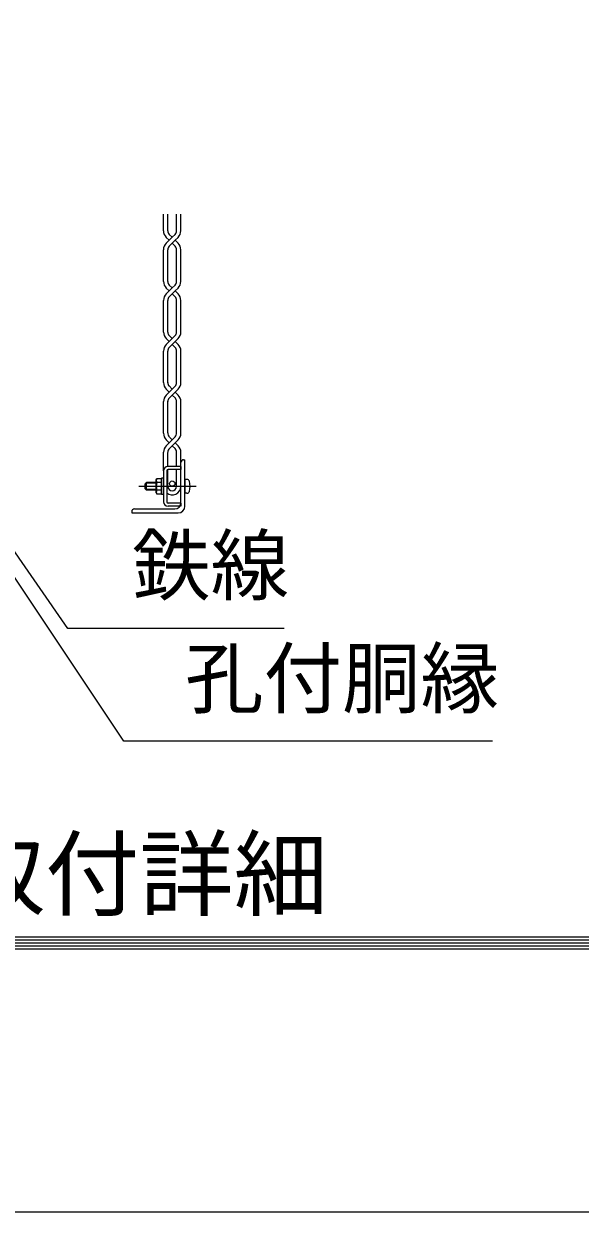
# Model space of a CAD drawing. Units: millimetres at full size; details may follow other scales. Extents: x -18900 to 18900, y -13365 to 13365.
# Drawn here: x -6241 to -4148, y -13365 to -8892 of the extents above; entities that cross this region are included whole.
import ezdxf
from ezdxf.enums import TextEntityAlignment as Align

# ---------------------------------------------------------------- set-up
doc = ezdxf.new("R2010")
doc.units = ezdxf.units.MM
doc.header["$LTSCALE"] = 50
doc.linetypes.add('USER1', pattern=[50.8, 31.75, -6.35, 6.35, -6.35])
for name, color, linetype, lineweight in [('0-0_D-STR-TXT', 7, 'Continuous', 13), ('0-1_D-STR1', 1, 'Continuous', 18), ('0-2_D-BMK', 2, 'USER1', 13), ('0-3_D-STR3', 3, 'Continuous', 13), ('0-A_D-TTL-TXT', 7, 'Continuous', 13), ('0-B_D-STR2', 7, 'Continuous', 13), ('0-C_D-TTL', 7, 'Continuous', 18)]:
    doc.layers.add(name, color=color, linetype=linetype, lineweight=lineweight)
doc.styles.add('ＭＳ ゴシック', font='')
doc.styles.get('ＭＳ ゴシック').set_extended_font_data('MS Gothic')

msp = doc.modelspace()

# ---------------------------------------------------------------- linework, layer by layer
at = {"layer": '0-0_D-STR-TXT'}
for points in [[(-5261.71, -11168.42), (-6075.64, -11168.42), (-6446.02, -10634.75)], [(-4477.5, -11591.77), (-5864.78, -11591.77), (-6442.64, -10726.09)]]:
    msp.add_lwpolyline(points, dxfattribs=at)
at = {"layer": '0-1_D-STR1'}
for p, q in [((-5650.08, -10695.61), (-5650.08, -10543.11)), ((-5640.08, -10533.11), (-5635.08, -10533.11)), ((-5635.08, -10708.11), (-5635.08, -10533.11)), ((-5835.08, -10728.11), (-5835.08, -10733.11)), ((-5835.08, -10733.11), (-5660.08, -10733.11)), ((-5825.08, -10718.11), (-5672.58, -10718.11))]:
    msp.add_line(p, q, dxfattribs=at)
for centre, radius, start, end in [((-5640.08, -10543.11), 10, 90, 180), ((-5825.08, -10728.11), 10, 90, 180), ((-5672.58, -10695.61), 22.5, 270, 0), ((-5660.08, -10708.11), 25, 270, 0)]:
    msp.add_arc(centre, radius, start, end, dxfattribs=at)
at = {"layer": '0-2_D-BMK'}
msp.add_line((-5592.48, -10633.11), (-5808.19, -10633.11), dxfattribs=at)
at = {"layer": '0-3_D-STR3'}
for p, q in [((-5715.08, -10574.61), (-5715.08, -10691.61)), ((-5703.58, -10574.61), (-5703.58, -10691.61)), ((-5650.08, -10558.11), (-5698.58, -10558.11)), ((-5650.08, -10569.61), (-5698.58, -10569.61)), ((-5650.08, -10558.11), (-5650.08, -10569.61)), ((-5780.08, -10618.11), (-5785.08, -10623.11)), ((-5785.08, -10643.11), (-5785.08, -10623.11)), ((-5780.08, -10648.11), (-5785.08, -10643.11)), ((-5743.08, -10621.11), (-5783.08, -10621.11)), ((-5743.08, -10645.11), (-5783.08, -10645.11)), ((-5780.08, -10648.11), (-5780.08, -10618.11)), ((-5743.08, -10618.11), (-5780.08, -10618.11)), ((-5743.08, -10608.61), (-5740.56, -10604.24)), ((-5743.08, -10657.61), (-5743.08, -10608.61)), ((-5723.08, -10604.24), (-5740.56, -10604.24)), ((-5723.08, -10618.68), (-5740.56, -10618.68)), ((-5723.08, -10601.86), (-5723.08, -10664.36)), ((-5715.08, -10601.86), (-5723.08, -10601.86)), ((-5723.08, -10661.98), (-5723.08, -10604.24)), ((-5635.08, -10606.86), (-5635.08, -10659.36)), ((-5627.45, -10606.86), (-5635.08, -10606.86)), ((-5743.08, -10648.11), (-5780.08, -10648.11)), ((-5743.08, -10657.61), (-5740.56, -10661.98)), ((-5723.08, -10647.54), (-5740.56, -10647.54)), ((-5723.08, -10661.98), (-5740.56, -10661.98)), ((-5715.08, -10664.36), (-5723.08, -10664.36)), ((-5627.45, -10659.36), (-5635.08, -10659.36)), ((-5650.08, -10696.61), (-5698.58, -10696.61)), ((-5650.08, -10708.11), (-5698.58, -10708.11)), ((-5650.08, -10696.61), (-5650.08, -10708.11))]:
    msp.add_line(p, q, dxfattribs=at)
msp.add_circle((-5682.72, -10622.94), 10, dxfattribs=at)
for centre, radius, start, end in [((-5698.58, -10574.61), 16.5, 90, 180), ((-5698.58, -10574.61), 5, 90, 180), ((-5695.03, -10633.11), 47.77, 162.4121, 197.5879), ((-5730.01, -10611.46), 12.78, 145.61585, 214.38415), ((-5627.45, -10616.36), 9.5, 16.07286, 90), ((-5685.58, -10633.11), 70, 343.92714, 16.07286), ((-5730.01, -10654.76), 12.78, 145.61586, 214.38415), ((-5627.45, -10649.86), 9.5, 270, 343.92714), ((-5698.58, -10691.61), 16.5, 180, 270), ((-5698.58, -10691.61), 5, 180, 270)]:
    msp.add_arc(centre, radius, start, end, dxfattribs=at)
at = {"layer": '0-B_D-STR2'}
for p, q in [((-5715.65, -9671.37), (-5715.65, -9608.77)), ((-5699.6, -9671.35), (-5699.6, -9608.77)), ((-5666.46, -9671.35), (-5666.46, -9608.77)), ((-5650.42, -9671.37), (-5650.42, -9608.77)), ((-5683.03, -9695.79), (-5705.39, -9718.15)), ((-5705.39, -9696.12), (-5694.38, -9707.13)), ((-5694.04, -9684.79), (-5683.03, -9695.79)), ((-5672.03, -9684.79), (-5683.03, -9695.79)), ((-5660.67, -9696.12), (-5671.69, -9707.13)), ((-5715.5, -9861.97), (-5715.65, -9742.9)), ((-5699.46, -9861.95), (-5699.6, -9742.92)), ((-5671.69, -9707.13), (-5694.04, -9729.48)), ((-5683.03, -9718.48), (-5672.03, -9729.48)), ((-5671.69, -9707.13), (-5660.67, -9718.15)), ((-5666.32, -9861.95), (-5666.46, -9742.92)), ((-5650.28, -9861.97), (-5650.42, -9742.9)), ((-5693.89, -9875.39), (-5682.89, -9886.39)), ((-5705.25, -9886.72), (-5694.23, -9897.73)), ((-5671.55, -9897.73), (-5693.89, -9920.08)), ((-5682.89, -9909.08), (-5671.88, -9920.08)), ((-5660.53, -9886.72), (-5671.55, -9897.73)), ((-5671.55, -9897.73), (-5660.53, -9908.75)), ((-5715.33, -10052.37), (-5715.5, -9933.5)), ((-5699.29, -10052.35), (-5699.46, -9933.52)), ((-5666.15, -10052.35), (-5666.32, -9933.52)), ((-5650.11, -10052.37), (-5650.28, -9933.5)), ((-5682.72, -10076.79), (-5705.08, -10099.15)), ((-5705.08, -10077.12), (-5694.06, -10088.14)), ((-5693.73, -10065.79), (-5682.72, -10076.79)), ((-5671.38, -10088.14), (-5693.73, -10110.49)), ((-5671.72, -10065.79), (-5682.72, -10076.79)), ((-5682.72, -10099.48), (-5671.72, -10110.49)), ((-5715.33, -10242.7), (-5715.33, -10123.9)), ((-5699.29, -10243.96), (-5699.29, -10123.92)), ((-5666.15, -10243.96), (-5666.15, -10123.92)), ((-5650.11, -10242.7), (-5650.11, -10123.9)), ((-5682.72, -10267.12), (-5705.08, -10289.48)), ((-5705.08, -10267.45), (-5694.06, -10278.46)), ((-5694.63, -10255.21), (-5682.72, -10267.12)), ((-5671.38, -10278.46), (-5694.63, -10301.72)), ((-5670.81, -10255.21), (-5682.72, -10267.12)), ((-5660.36, -10267.45), (-5671.38, -10278.46)), ((-5671.38, -10278.46), (-5660.36, -10289.48)), ((-5715.33, -10433.3), (-5715.33, -10314.23)), ((-5699.29, -10432.04), (-5699.29, -10312.97)), ((-5682.72, -10289.81), (-5670.81, -10301.72)), ((-5666.15, -10432.04), (-5666.15, -10312.97)), ((-5650.11, -10433.3), (-5650.11, -10314.23)), ((-5682.72, -10457.72), (-5705.08, -10480.08)), ((-5705.08, -10458.05), (-5694.06, -10469.06)), ((-5692.85, -10447.59), (-5682.72, -10457.72)), ((-5670.81, -10445.81), (-5682.72, -10457.72)), ((-5660.36, -10458.05), (-5671.38, -10469.06)), ((-5715.33, -10575.04), (-5715.33, -10504.83)), ((-5699.29, -10558.12), (-5699.29, -10506.09)), ((-5671.38, -10469.06), (-5692.84, -10490.53)), ((-5682.72, -10480.41), (-5670.81, -10492.31)), ((-5671.38, -10469.06), (-5660.36, -10480.08)), ((-5666.15, -10558.11), (-5666.15, -10503.57)), ((-5650.11, -10634.2), (-5650.11, -10504.83)), ((-5699.29, -10632.94), (-5699.29, -10569.66)), ((-5666.15, -10632.94), (-5666.15, -10569.61))]:
    msp.add_line(p, q, dxfattribs=at)
for points in [[(-5671.88, -9875.39), (-5682.89, -9886.39), (-5705.25, -9908.75)], [(-5660.36, -10077.12), (-5671.38, -10088.14), (-5660.36, -10099.15)]]:
    msp.add_lwpolyline(points, dxfattribs=at)
for centre, radius, start, end in [((-5680.65, -9671.37), 35, 180, 225), ((-5680.6, -9671.35), 19, 180, 225), ((-5685.46, -9671.35), 19, 315, 0), ((-5685.42, -9671.37), 35, 315, 0), ((-5680.65, -9742.9), 35, 135, 180), ((-5680.6, -9742.92), 19, 135.00055, 180), ((-5685.46, -9742.92), 19, 0, 44.99915), ((-5685.42, -9742.9), 35, 0, 45), ((-5680.5, -9861.97), 35, 180, 225), ((-5680.46, -9861.95), 19, 180, 225), ((-5685.32, -9861.95), 19, 315, 0), ((-5685.28, -9861.97), 35, 315, 0), ((-5680.5, -9933.5), 35, 135, 180), ((-5680.46, -9933.52), 19, 135.00055, 180), ((-5685.32, -9933.52), 19, 0, 44.99915), ((-5685.28, -9933.5), 35, 0, 45), ((-5680.33, -10052.37), 35, 180, 225), ((-5680.29, -10052.35), 19, 180, 225), ((-5685.15, -10052.35), 19, 315, 0), ((-5685.11, -10052.37), 35, 315, 0), ((-5680.33, -10123.9), 35, 135, 180), ((-5685.11, -10123.9), 35, 0, 45), ((-5680.29, -10123.92), 19, 135.00055, 180), ((-5685.15, -10123.92), 19, 0, 44.99915), ((-5680.33, -10242.7), 35, 180, 225), ((-5680.33, -10242.7), 19, 180, 225), ((-5685.11, -10242.7), 19, 315, 0), ((-5685.11, -10242.7), 35, 315, 0), ((-5680.33, -10314.23), 35, 135, 180), ((-5680.33, -10314.23), 19, 135, 180), ((-5685.11, -10314.23), 19, 0, 45), ((-5685.11, -10314.23), 35, 0, 45), ((-5680.33, -10433.3), 35, 180, 225), ((-5680.33, -10433.3), 19, 176.19604, 225), ((-5685.11, -10433.3), 19, 315, 3.80396), ((-5685.11, -10433.3), 35, 315, 0), ((-5680.33, -10504.83), 35, 135, 180), ((-5680.33, -10504.83), 19, 131.18669, 180), ((-5685.11, -10504.83), 19, 0, 48.80016), ((-5685.11, -10504.83), 35, 0, 45), ((-5682.72, -10632.94), 32.61, 230.23061, 0), ((-5682.72, -10632.94), 16.57, 180, 0)]:
    msp.add_arc(centre, radius, start, end, dxfattribs=at)
at = {"layer": '0-C_D-TTL', "color": 2}
msp.add_lwpolyline([(-18900, 13365), (18900, 13365), (18900, -13365), (-18900, -13365)], close=True, dxfattribs=at)
at = {"layer": '0-C_D-TTL'}
for points in [[(-17685, 12375), (17685, 12375), (17685, -12375), (-17685, -12375)], [(-17673.75, 12363.75), (17673.75, 12363.75), (17673.75, -12363.75), (-17673.75, -12363.75)], [(-17662.5, 12352.5), (17662.5, 12352.5), (17662.5, -12352.5), (-17662.5, -12352.5)], [(-17651.25, 12341.25), (17651.25, 12341.25), (17651.25, -12341.25), (-17651.25, -12341.25)], [(-17640, 12330), (17640, 12330), (17640, -12330), (-17640, -12330)]]:
    msp.add_lwpolyline(points, close=True, dxfattribs=at)

# ---------------------------------------------------------------- texts
at = {"layer": '0-0_D-STR-TXT', "style": 'ＭＳ ゴシック'}
for s, p in [('鉄線', (-5833.92, -11103.79)), ('孔付胴縁', (-5634.48, -11528.85))]:
    msp.add_text(s, height=216.6, dxfattribs=at).set_placement(p, align=Align.BOTTOM_LEFT)
at = {"layer": '0-A_D-TTL-TXT', "style": 'ＭＳ ゴシック'}
msp.add_text('ネットホルダー取付詳細', height=259.9, dxfattribs=at).set_placement((-8996.85, -12299.74), align=Align.BOTTOM_LEFT)

doc.saveas('drawing.dxf')
